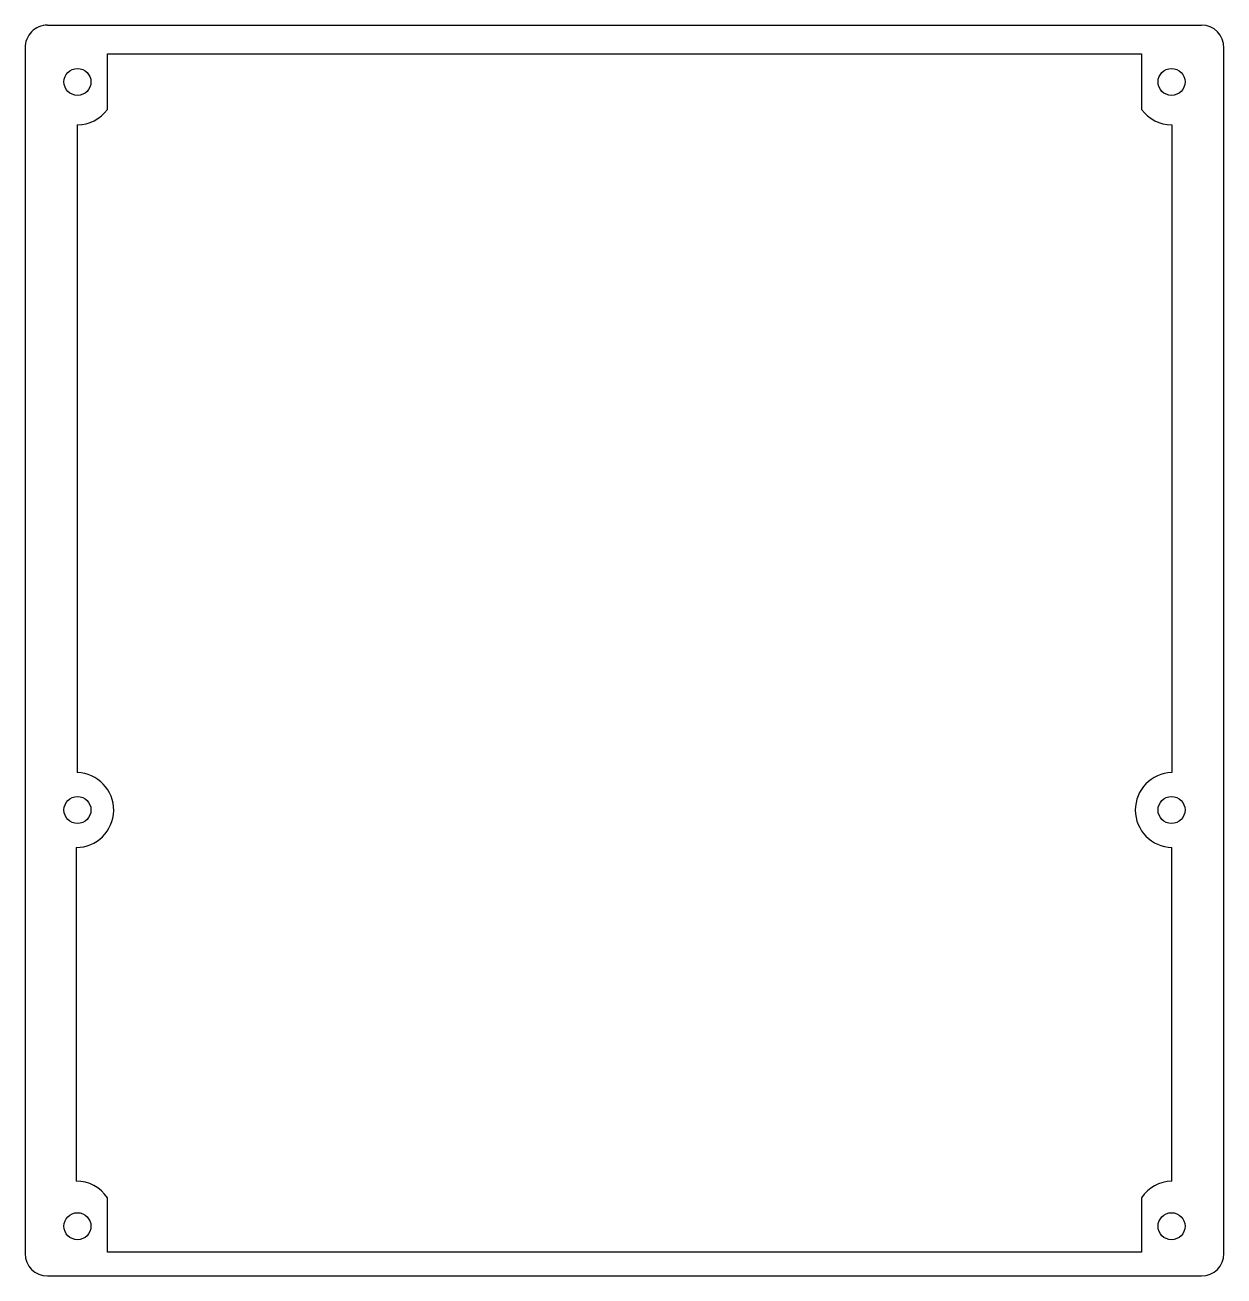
# Model space of a CAD drawing. Header units: millimetres. Extents: x -80 to 80, y -89 to 78.
import ezdxf

# ---------------------------------------------------------------- set-up
doc = ezdxf.new("R2010")
doc.units = ezdxf.units.MM
doc.layers.add('Shape2DView', color=7, linetype='CONTINUOUS')

msp = doc.modelspace()

# ---------------------------------------------------------------- linework, layer by layer
at = {"layer": 'Shape2DView'}
for p, q in [((-77, 78.1016), (77, 78.1016)), ((-80, 75.0098), (-80, -85.8619)), ((-69, 74.2774), (69, 74.2774)), ((-69, 66.8186), (-69, 74.2774)), ((69, 74.2774), (69, 66.8186)), ((80, -85.8619), (80, 75.0098)), ((-73.0258, 64.785), (-73.0258, -21.6767)), ((73.0241, 64.785), (73.0241, -21.6768)), ((-73.1668, -31.6747), (-73.1668, -76.1981)), ((73.0387, -76.1998), (73.0387, -31.6731)), ((-69, -85.6917), (-69, -78.4345)), ((69, -78.4345), (69, -85.6917)), ((69, -85.6917), (-69, -85.6917)), ((-77, -88.8619), (77, -88.8619))]:
    msp.add_line(p, q, dxfattribs=at)
for centre in [(-73.0011, 70.5124), (73.0011, 70.5124), (-73.0011, -26.6636), (73.0011, -26.6636), (-73.0011, -82.2189), (73.0011, -82.2189)]:
    msp.add_circle(centre, 1.8, dxfattribs=at)
for centre, radius, start, end in [((-73.0249, 69.785), 5, -90.0097, -36.391), ((73.0249, 69.785), 5, -143.609, -90.0096), ((-73.1668, -26.6747), 5, -90, 88.3838), ((73.1668, -26.6747), 5, 91.6355, -91.4682), ((-73.1668, -81.1981), 5, 33.5547, 90), ((73.1668, -81.1981), 5, 91.4682, 146.445), ((-77, -85.8619), 3, 180, -90), ((77, -85.8619), 3, -90, 0)]:
    msp.add_arc(centre, radius, start, end, dxfattribs=at)
for centre, major_axis, start_param, end_param in [((-77, 75.0098), (0, -3.0918), 3.14159, 4.71239), ((77, 75.0098), (0, 3.0918), 4.71239, 0)]:
    msp.add_ellipse(centre, major_axis=major_axis, ratio=0.970296, start_param=start_param, end_param=end_param, dxfattribs=at)

doc.saveas('drawing.dxf')
